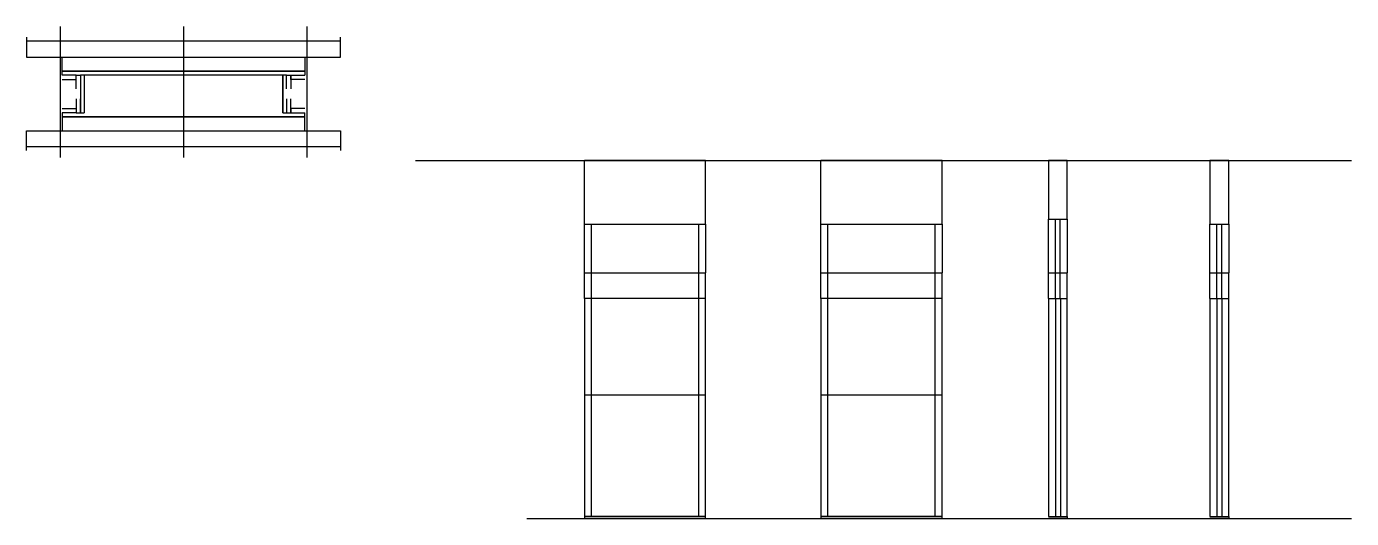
# Model space of a CAD drawing. Header units: metres. Extents: x 6057 to 7390, y 6651 to 7146.
import ezdxf

# ---------------------------------------------------------------- set-up
doc = ezdxf.new("R2010")
doc.units = ezdxf.units.M
for name, color, linetype in [('CHAPA', 7, 'Continuous'), ('COTA', 7, 'Continuous'), ('Hachura', 7, 'Continuous'), ('Madeira', 7, 'Continuous'), ('Nível', 7, 'Continuous'), ('Painéis', 7, 'Continuous'), ('Perfil Metálico', 7, 'Continuous'), ('SARR_2.2x7', 7, 'Continuous'), ('SARRAFO', 7, 'Continuous')]:
    doc.layers.add(name, color=color, linetype=linetype)

msp = doc.modelspace()

# ---------------------------------------------------------------- linework, layer by layer
at = {"layer": 'CHAPA', "color": 7, "lineweight": 25}
for points in [[(6092.9, 7096.8), (6092.9, 7100.8), (6336.9, 7100.8), (6336.9, 7096.8)], [(6092.9, 7096.8), (6092.9, 7100.8), (6336.9, 7100.8), (6336.9, 7096.8)], [(6114.9, 7096.8), (6111.3, 7096.8), (6111.3, 7058.8), (6114.9, 7058.8)], [(6114.9, 7096.8), (6111.3, 7096.8), (6111.3, 7058.8), (6114.9, 7058.8)], [(6318.5, 7096.8), (6314.9, 7096.8), (6314.9, 7058.8), (6318.5, 7058.8)], [(6318.5, 7096.8), (6314.9, 7096.8), (6314.9, 7058.8), (6318.5, 7058.8)], [(6092.9, 7058.8), (6092.9, 7054.8), (6336.9, 7054.8), (6336.9, 7058.8)], [(6092.9, 7058.8), (6092.9, 7054.8), (6336.9, 7054.8), (6336.9, 7058.8)]]:
    msp.add_lwpolyline(points, dxfattribs=at)
at = {"layer": 'COTA', "color": 7, "lineweight": 25}
for p, q in [((6618.3, 6947), (6618.3, 7011)), ((6740.3, 7011), (6618.3, 7011)), ((6740.3, 6947), (6740.3, 7011)), ((6978.3, 7011), (6856.3, 7011)), ((6856.3, 6947), (6856.3, 7011)), ((6978.3, 6947), (6978.3, 7011))]:
    msp.add_line(p, q, dxfattribs=at)
for points in [[(7104.2, 6952), (7104.2, 7011), (7085.2, 7011), (7085.2, 6952)], [(7266.7, 6947), (7266.7, 7011), (7247.7, 7011), (7247.7, 6947)]]:
    msp.add_lwpolyline(points, dxfattribs=at)
at = {"layer": 'Hachura', "color": 7, "lineweight": 25}
for p, q in [((6090.9, 7145.6), (6090.9, 7013.8)), ((6214.9, 7145.6), (6214.9, 7013.8)), ((6338.9, 7145.6), (6338.9, 7013.8))]:
    msp.add_line(p, q, dxfattribs=at)
at = {"layer": 'Madeira', "color": 7, "lineweight": 25}
for points in [[(6336.9, 7114.8), (6336.9, 7100.8), (6092.9, 7100.8), (6092.9, 7114.8)], [(6336.9, 7114.8), (6336.9, 7100.8), (6092.9, 7100.8), (6092.9, 7114.8)], [(6336.9, 7040.8), (6336.9, 7054.8), (6092.9, 7054.8), (6092.9, 7040.8)]]:
    msp.add_lwpolyline(points, dxfattribs=at)
at = {"layer": 'Nível', "color": 7, "lineweight": 25}
for p, q in [((6448.2, 7011), (7390.2, 7011)), ((6560.3, 6651), (7390.2, 6651))]:
    msp.add_line(p, q, dxfattribs=at)
at = {"layer": 'Painéis', "color": 7, "lineweight": 25}
for p, q in [((6618.3, 6898), (6618.3, 6947)), ((6618.3, 6947), (6740.3, 6947)), ((6740.3, 6947), (6740.3, 6898)), ((6856.3, 6898), (6856.3, 6947)), ((6856.3, 6947), (6978.3, 6947)), ((6978.3, 6947), (6978.3, 6898)), ((7085.2, 6898), (7085.2, 6952)), ((7085.2, 6952), (7104.2, 6952)), ((7104.2, 6952), (7104.2, 6898)), ((7247.7, 6898), (7247.7, 6947)), ((7247.7, 6947), (7266.7, 6947)), ((7266.7, 6947), (7266.7, 6898)), ((6618.3, 6898), (6740.3, 6898)), ((6618.3, 6872), (6618.3, 6898)), ((6740.3, 6872), (6740.3, 6898)), ((6856.3, 6898), (6978.3, 6898)), ((6856.3, 6872), (6856.3, 6898)), ((6978.3, 6872), (6978.3, 6898)), ((7085.2, 6898), (7104.2, 6898)), ((7085.2, 6872), (7085.2, 6898)), ((7104.2, 6872), (7104.2, 6898)), ((7247.7, 6898), (7266.7, 6898)), ((7247.7, 6872), (7247.7, 6898)), ((7266.7, 6872), (7266.7, 6898)), ((6618.3, 6872), (6618.3, 6775)), ((6740.3, 6872), (6618.3, 6872)), ((6740.3, 6775), (6740.3, 6872)), ((6856.3, 6872), (6856.3, 6775)), ((6978.3, 6872), (6856.3, 6872)), ((6978.3, 6775), (6978.3, 6872)), ((7085.2, 6872), (7085.2, 6653)), ((7085.2, 6872), (7104.2, 6872)), ((7104.2, 6653), (7104.2, 6872)), ((7247.7, 6872), (7247.7, 6653)), ((7247.7, 6872), (7266.7, 6872)), ((7266.7, 6653), (7266.7, 6872)), ((6618.3, 6775), (6618.3, 6651)), ((6740.3, 6775), (6618.3, 6775)), ((6740.3, 6651), (6740.3, 6775)), ((6856.3, 6775), (6856.3, 6651)), ((6978.3, 6775), (6856.3, 6775)), ((6978.3, 6651), (6978.3, 6775)), ((6618.3, 6653), (6740.3, 6653)), ((6856.3, 6653), (6978.3, 6653)), ((7085.2, 6653), (7104.2, 6653)), ((7247.7, 6653), (7266.7, 6653))]:
    msp.add_line(p, q, dxfattribs=at)
for points in [[(6314.9, 7058.8), (6314.9, 7096.8), (6114.9, 7096.8), (6114.9, 7058.8)], [(6740.3, 6653), (6618.3, 6653), (6618.3, 6651), (6740.3, 6651)], [(6978.3, 6653), (6856.3, 6653), (6856.3, 6651), (6978.3, 6651)], [(7085.2, 6653), (7104.2, 6653), (7104.2, 6651), (7085.2, 6651)], [(7247.7, 6653), (7266.7, 6653), (7266.7, 6651), (7247.7, 6651)]]:
    msp.add_lwpolyline(points, dxfattribs=at)
at = {"layer": 'Perfil Metálico', "color": 7, "lineweight": 25}
for points in [[(6056.9, 7134.8), (6056.9, 7114.8), (6372.9, 7114.8), (6372.9, 7134.8)], [(6372.9, 7118.8), (6372.9, 7130.8), (6056.9, 7130.8), (6056.9, 7118.8)], [(6056.9, 7020.8), (6056.9, 7040.8), (6372.9, 7040.8), (6372.9, 7020.8)], [(6372.9, 7036.8), (6372.9, 7024.8), (6056.9, 7024.8), (6056.9, 7036.8)]]:
    msp.add_lwpolyline(points, dxfattribs=at)
at = {"layer": 'SARR_2.2x7', "color": 7, "lineweight": 25}
for p, q in [((6625.3, 6898), (6625.3, 6947)), ((6733.3, 6898), (6733.3, 6947)), ((6863.3, 6898), (6863.3, 6947)), ((6971.3, 6898), (6971.3, 6947)), ((7092.2, 6898), (7092.2, 6952)), ((7097.1, 6898), (7097.1, 6952)), ((7254.7, 6898), (7254.7, 6947)), ((7259.6, 6898), (7259.6, 6947)), ((6625.3, 6872), (6625.3, 6898)), ((6733.3, 6872), (6733.3, 6898)), ((6863.3, 6872), (6863.3, 6898)), ((6971.3, 6872), (6971.3, 6898)), ((7092.2, 6872), (7092.2, 6898)), ((7097.1, 6872), (7097.1, 6898)), ((7254.6, 6872), (7254.6, 6898)), ((7259.6, 6872), (7259.6, 6898)), ((6625.3, 6775), (6625.3, 6872)), ((6733.3, 6775), (6733.3, 6872)), ((6863.3, 6775), (6863.3, 6872)), ((6971.3, 6775), (6971.3, 6872)), ((7092.2, 6872), (7092.2, 6653)), ((7097.2, 6872), (7097.2, 6653)), ((7254.7, 6872), (7254.7, 6653)), ((7259.7, 6872), (7259.7, 6653)), ((6625.3, 6653), (6625.3, 6775)), ((6733.3, 6653), (6733.3, 6775)), ((6863.3, 6653), (6863.3, 6775)), ((6971.3, 6653), (6971.3, 6775)), ((6625.3, 6653), (6625.3, 6653)), ((6733.3, 6653), (6733.3, 6653)), ((6863.3, 6653), (6863.3, 6653)), ((6971.3, 6653), (6971.3, 6653))]:
    msp.add_line(p, q, dxfattribs=at)
at = {"layer": 'SARRAFO', "color": 7, "lineweight": 25}
for points in [[(6092.9, 7092.4), (6106.9, 7092.4), (6106.9, 7096.8), (6092.9, 7096.8)], [(6106.9, 7082.8), (6106.9, 7096.8), (6111.3, 7096.8), (6111.3, 7082.8)], [(6318.5, 7082.8), (6318.5, 7096.8), (6322.9, 7096.8), (6322.9, 7082.8)], [(6336.9, 7092.4), (6322.9, 7092.4), (6322.9, 7096.8), (6336.9, 7096.8)], [(6106.9, 7072.8), (6106.9, 7058.8), (6111.3, 7058.8), (6111.3, 7072.8)], [(6318.5, 7072.8), (6318.5, 7058.8), (6322.9, 7058.8), (6322.9, 7072.8)], [(6092.9, 7063.2), (6106.9, 7063.2), (6106.9, 7058.8), (6092.9, 7058.8)], [(6336.9, 7063.2), (6322.9, 7063.2), (6322.9, 7058.8), (6336.9, 7058.8)]]:
    msp.add_lwpolyline(points, dxfattribs=at)

doc.saveas('drawing.dxf')
